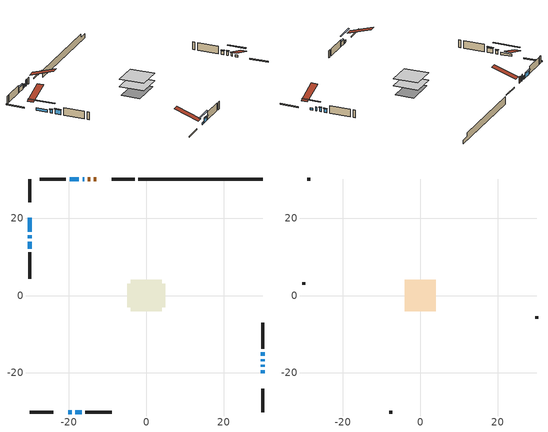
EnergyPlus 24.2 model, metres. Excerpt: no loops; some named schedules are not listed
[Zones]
conditioned space
 floor adiabatic (AdiabaticFloorConstruction): -4.04,-4.04 -4.04,4.04 4.04,4.04 4.04,-4.04 z0.92
 floor foundation (Slab1 construction): -4.93,-3.1 -4.93,3.1 4.93,3.1 4.93,-3.1 z-1.52
 wall outside (RimJoist1 construction): -2.94,30.09 -8.96,30.09 / -30.09,-30.09 -24.07,-30.09 / -30.09,30.09 -30.09,24.07 / 30.09,-30.09 30.09,-24.07 z0.92:1.22
 wall outside (AdiabaticWallConstruction 1): -12.89,30.09 -13.53,30.09 / -14.46,30.09 -15.1,30.09 z0.92:2.95
 wall outside (AdiabaticWallConstruction): -16.03,30.09 -16.45,30.09 / 30.09,-18.35 30.09,-17.93 / 30.09,-17 30.09,-16.49 z0.92:2.14; 30.09,-20.14 30.09,-19.28 / -20.14,-30.09 -19.28,-30.09 z0.92:1.58; -30.09,20.14 -30.09,16.48 z0.92:1.68; 30.09,-15.57 30.09,-14.7 / -30.09,15.56 -30.09,14.84 z0.92:2.04; -17.37,30.09 -19.81,30.09 / -30.09,13.92 -30.09,12.09 z0.92:2.39; -18.35,-30.09 -16.62,-30.09 z0.92:2.34
 wall outside (Wall1 construction): -20.74,30.09 -27.52,30.09 / -15.7,-30.09 -8.92,-30.09 / -30.09,11.16 -30.09,4.38 / 30.09,-13.77 30.09,-6.99 z0.92:3.36
 wall foundation (FoundationWall1 construction): -2.02,30.09,-1.52 -2.02,30.09,0.92 26.88,30.09,0.92 26.88,30.09,-0.3 30.09,30.09,-0.3 30.09,30.09,-1.52
 window (WindowConstruction 6): -16.03,30.09 -16.45,30.09 z0.92:2.14
 window (WindowConstruction 8): 30.09,-20.14 30.09,-19.28 z0.92:1.58
 window (WindowConstruction 9): -20.14,-30.09 -19.28,-30.09 z0.92:1.58
 window (WindowConstruction 10): -30.09,20.14 -30.09,16.48 z0.92:1.68
 window (WindowConstruction 7): 30.09,-18.35 30.09,-17.93 z0.92:2.14
 window (WindowConstruction): 30.09,-17 30.09,-16.49 z0.92:2.14
 window (WindowConstruction 1): 30.09,-15.57 30.09,-14.7 z0.92:2.04
 window (WindowConstruction 2): -17.38,30.09 -19.81,30.09 z0.92:2.39
 window (WindowConstruction 3): -18.35,-30.09 -16.63,-30.09 z0.92:2.34
 window (WindowConstruction 4): -30.09,15.56 -30.09,14.85 z0.92:2.04
 window (WindowConstruction 5): -30.09,13.92 -30.09,12.09 z0.92:2.39
 door (Door): -12.89,30.09 -13.53,30.09 z0.92:2.95
 door (Door 1): -14.46,30.09 -15.1,30.09 z0.92:2.95
 ceiling adiabatic (AdiabaticFloorConstruction): 4.04,-4.04 4.04,4.04 -4.04,4.04 -4.04,-4.04 z0.92
attic - vented
 floor to conditioned space (Floor1 construction Reversed): -4.04,-4.04 -4.04,4.04 4.04,4.04 4.04,-4.04 z3.36
 wall outside (Wall2 construction): -28.45,30.09 -29.16,30.09 / -7.99,-30.09 -7.28,-30.09 / -30.09,3.45 -30.09,2.74 / 30.09,-6.06 30.09,-5.35 z0.92:3.36
 roof outside (Roof1 construction): -11.96,30.09,3.36 -11.96,22.23,5.98 -9.89,22.23,5.98 -9.89,30.09,3.36; -21.07,-30.09,3.36 -21.07,-22.23,5.98 -23.14,-22.23,5.98 -23.14,-30.09,3.36; -30.09,21.07,3.36 -22.23,21.07,5.98 -22.23,23.14,5.98 -30.09,23.14,3.36; 30.09,-21.07,3.36 22.23,-21.07,5.98 22.23,-23.14,5.98 30.09,-23.14,3.36
shading: 30.09,-16.64 30.09,-22.78 30.5,-22.78 30.5,-16.64 z4.22; -16.64,-30.09 -22.78,-30.09 -22.78,-30.5 -16.64,-30.5 z4.22; -30.09,13.85 -30.09,22.78 -30.5,22.78 -30.5,13.85 z4.32; 30.09,-16.29 30.09,-17.2 30.5,-17.2 30.5,-16.29 z2.34; 30.09,-14.5 30.09,-15.77 30.5,-15.77 30.5,-14.5 z2.24; -20.01,30.09 -17.17,30.09 -17.17,30.5 -20.01,30.5 z2.59; -16.42,-30.09 -18.55,-30.09 -18.55,-30.5 -16.42,-30.5 z2.54; -30.09,14.64 -30.09,15.76 -30.5,15.76 -30.5,14.64 z2.24; -30.09,11.89 -30.09,14.12 -30.5,14.12 -30.5,11.89 z2.59
[Building]
Building 1: Terrain=Suburbs
[Site:Location]
Edmonton Intl AP_AB: Latitude {deg}=53.31; Longitude {deg}=-113.58; Time Zone {hr}=-7; Elevation {m}=723; Keep Site Location Information=Yes
[Site:GroundTemperature:Shallow]
-1.56185, -3.61833, -3.78302, -2.80711, 1.11059, 5.01004, 8.39065, 10.5322, 10.7141, 8.97234, 5.67794, 1.89811
[Site:WaterMainsTemperature]
Calculation Method=Schedule; Temperature Schedule=mains temperature schedule
[Material] Roughness=Rough; Thermal Absorptance=0.9
Name | Thickness {m} | Conductivity {W/m-K} | Density {kg/m3} | Specific Heat {J/kg-K} | Solar Absorptance | Visible Absorptance
asphalt or fiberglass shingles | 0.00635 | 0.162714 | 1121.4 | 1465.45 | 0.4 | 0.4
ceiling loosefill ins | 0.169333 | 0.0480833 | 16.02 | 1046.75 | 0.7 | 0.7
ceiling stud and cavity | 0.1397 | 0.562663 | 65.682 | 1177.47 | 0.7 | 0.7
concrete 4.0 in. | 0.1016 | 1.803125 | 2242.8 | 837.4 | 0.7 | 0.7
concrete 8.0 in. | 0.2032 | 1.803125 | 2242.8 | 837.4 | 0.7 | 0.7
door material | 0.04445 | 0.188738 | 512.64 | 1214.23 | 0.7 | 0.7
door material 1 | 0.04445 | 0.053851 | 512.64 | 1214.23 | 0.7 | 0.7
exterior vertical ins | 0.0460229 | 0.029427 | 32.04 | 1214.23 | 0.7 | 0.7
floor covering | 0.0127 | 0.0433444 | 54.468 | 1339.84 | 0.6 | 0.6
floor rigid ins; wall rigid ins | 0.512978 | 0.029427 | 32.04 | 1214.23 | 0.7 | 0.7
floor stud and cavity | 0.1397 | 1.75129 | 37.0049 | 1207.88 | 0.7 | 0.7
furniture material conditioned space 1 | 0.1524 | 0.115458 | 640.8 | 1214.23 | 0.6 | 0.6
gypsum board | 0.0127 | 0.160291 | 801 | 837.4 | 0.6 | 0.6
gypsum board 1 | 0.0127 | 0.160291 | 801 | 837.4 | 0.7 | 0.7
osb sheathing 0.5 in. | 0.0127 | 0.115458 | 512.64 | 1214.23 | 0.7 | 0.7
osb sheathing 0.75 in. | 0.01905 | 0.115458 | 512.64 | 1214.23 | 0.7 | 0.7
osb sheathing 2.0 in. | 0.0508 | 0.115458 | 512.64 | 1214.23 | 0.7 | 0.7
rim joist stud and cavity | 0.0508 | 0.0285197 | 125.044 | 1163.47 | 0.6 | 0.6
wall stud and cavity | 0.1397 | 0.089851 | 139.0536 | 1170.24 | 0.7 | 0.7
wall stud and cavity 1 | 0.0889 | 6.1454 | 50.32683 | 1063.81 | 0.6 | 0.6
wall stud and cavity 2 | 0.0889 | 0.380278 | 52.3479 | 1209.89 | 0.7 | 0.7
wall stud and cavity 3 | 0.0889 | 0.391764 | 83.0341 | 1211.67 | 0.7 | 0.7
wood siding | 0.0254 | 0.102417 | 544.68 | 1172.36 | 0.4 | 0.4
wood siding 1 | 0.00254 | 0.102417 | 544.68 | 1172.36 | 0.4 | 0.4
wood siding 2; wood siding 3; wood siding 4 | 0.0254 | 0.102417 | 544.68 | 1172.36 | 0.7 | 0.7
[WindowMaterial:SimpleGlazingSystem]
Name | U-Factor {W/m2-K} | Solar Heat Gain Coefficient
WindowMaterial | 3.26428 | 0.47
WindowMaterial 1 | 3.28302 | 0.53
WindowMaterial 2 | 3.29721 | 0.7
WindowMaterial 3 | 3.28302 | 0.55
WindowMaterial 4 | 3.30573 | 0.63
WindowMaterial 5 | 3.30232 | 0.66
WindowMaterial 6 | 5.32199 | 0.68
WindowMaterial 7 | 3.30687 | 0.6
WindowMaterial 8 | 3.2711 | 0.47
WindowMaterial 9 | 4.33288 | 0.54
[Construction]
AdiabaticFloorConstruction: floor stud and cavity, floor rigid ins, osb sheathing 0.75 in., floor covering
AdiabaticWallConstruction: wood siding 3, wall rigid ins, wall stud and cavity 2, gypsum board
AdiabaticWallConstruction 1: wood siding 4, wall rigid ins, wall stud and cavity 2, gypsum board
Door: door material
Door 1: door material 1
Floor1 construction Reversed: gypsum board, ceiling stud and cavity, ceiling loosefill ins
FoundationWall1 construction: concrete 8.0 in., gypsum board 1
furniture construction conditioned space 1: furniture material conditioned space 1
PartitionWallConstruction: gypsum board, wall stud and cavity 3, gypsum board
RimJoist1 construction: wood siding 2, osb sheathing 2.0 in., rim joist stud and cavity
Roof1 construction: asphalt or fiberglass shingles
Slab1 construction: concrete 4.0 in.
Wall1 construction: wood siding, osb sheathing 0.5 in., wall stud and cavity, gypsum board
Wall2 construction: wood siding 1, wall stud and cavity 1
WindowConstruction: WindowMaterial
WindowConstruction 1: WindowMaterial 1
WindowConstruction 10: WindowMaterial 9
WindowConstruction 2: WindowMaterial 2
WindowConstruction 3: WindowMaterial 3
WindowConstruction 4: WindowMaterial 4
WindowConstruction 5: WindowMaterial 5
WindowConstruction 6: WindowMaterial 6
WindowConstruction 7: WindowMaterial 7
WindowConstruction 8; WindowConstruction 9: WindowMaterial 8
[Zone] Multiplier=1; Part of Total Floor Area=Yes
Name | Volume {m3}
attic - vented | 27.76
conditioned space | 322
[Space]
Name | Zone | Volume {m3}
attic - vented 1 | attic - vented | 27.76
conditioned space 1 | conditioned space | 322
[ZoneInfiltration:EffectiveLeakageArea]
infil attic - vented 1: Zone or Space=attic - vented 1; Schedule=Always On Discrete; Effective Air Leakage Area {cm2}=2268.52; Stack Coefficient=0.00035189; Wind Coefficient=1.26743e-05
[ZoneMixing]
whole house fan mix: Zone or Space=attic - vented; Schedule=Always On Continuous; Design Flow Rate Calculation Method=Flow/Zone; Design Flow Rate {m3/s}=0; Source Zone or Space=conditioned space
[SurfaceProperty:ExposedFoundationPerimeter]
Slab1: Exposed Perimeter Calculation Method=TotalExposedPerimeter; Total Exposed Perimeter {m}=32.107
[InternalMass] Zone or ZoneList=conditioned space; Space or SpaceList=conditioned space 1
Name | Construction | Surface Area {m2}
furniture mass conditioned space 1 | furniture construction conditioned space 1 | 50.5199
partition wall mass | PartitionWallConstruction | 126.3
[Lights]
interior lighting: Zone or ZoneList or Space or SpaceList=conditioned space 1; Schedule=interior lighting schedule; Design Level Calculation Method=LightingLevel; Lighting Level {W}=343.2; Return Air Fraction=0; Fraction Radiant=0.6; Fraction Visible=0.2; Fraction Replaceable=1
[People]
occupants: Zone or ZoneList or Space or SpaceList=conditioned space 1; Number of People Schedule=occupants schedule; Number of People Calculation Method=People; Number of People=3; Fraction Radiant=0.314171; Sensible Heat Fraction=0.56303; Activity Level Schedule=occupants activity schedule; Carbon Dioxide Generation Rate {m3/s-W}=0; Enable ASHRAE 55 Comfort Warnings=No; Mean Radiant Temperature Calculation Type=EnclosureAveraged
[ElectricEquipment] Zone or ZoneList or Space or SpaceList=conditioned space 1; Design Level Calculation Method=EquipmentLevel
Name | Schedule | Design Level {W} | Fraction Latent | Fraction Radiant | Fraction Lost
clothes dryer | clothes dryer schedule | 140.772 | 0.015 | 0.081 | 0.85
clothes washer | clothes washer schedule | 32.1985 | 0.03 | 0.162 | 0.7
cooking range | cooking range schedule | 215.147 | 0.08 | 0.432 | 0.2
dishwasher | dishwasher schedule | 66.8632 | 0.3 | 0.18 | 0.4
fridge | fridge schedule | 72.9452 | 0 | 0.6 | 0
mech vent bath fan 0 | mech vent bath fan 0 schedule | 50.2 | 0 | 0 | 1
mech vent bath fan 1 | mech vent bath fan 1 schedule | 50.2 | 0 | 0 | 1
mech vent house fan | mech vent house fan schedule | 0 | 0 | 0 | 1
mech vent house fan cfis | mech vent house fan cfis schedule | 0 | 0 | 0 | 0
mech vent range fan 0 | mech vent range fan 0 schedule | 57 | 0 | 0 | 1
misc plug loads | misc plug loads schedule | 494.7 | 0.045 | 0.513 | 0.1
whole house fan | Always On Discrete | 0 | 0 | 0 | 1
[OtherEquipment] Zone or ZoneList or Space or SpaceList=conditioned space 1; Design Level Calculation Method=EquipmentLevel
Name | Fuel Type | Schedule | Design Level {W} | Fraction Latent | Fraction Radiant | Fraction Lost
clothes dryer 1 | Electricity | clothes dryer schedule | 0 | 0.015 | 0.081 | 0.85
cooking range 1 | Electricity | cooking range schedule | 0 | 0.08 | 0.432 | 0.2
general water use latent | None | general water use schedule | 62.594 | 1 | 0 | 0
general water use sensible | None | general water use schedule | -61.6891 | 0 | 0.6 | 0
mech vent house fan latent load | None | Always On Discrete | 0 | 1 | 0 | 0
mech vent house fan sensible load | None | Always On Discrete | 0 | 0 | 0 | 0
water heater energy adjustment1 | NaturalGas | Always On Discrete | 0.01 | 0 | 0 | 1
[ZoneInfiltration:DesignFlowRate] Zone or ZoneList or Space or SpaceList=conditioned space 1; Schedule=Always On Discrete; Design Flow Rate Calculation Method=Flow/Zone; Design Flow Rate {m3/s}=0
infil flow; natural vent flow; whole house fan flow
[AvailabilityManager:Scheduled]
furnace airloop Availability Manager: Schedule=Always On Discrete
[Foundation:Kiva]
Foundation Kiva 1: Initial Indoor Air Temperature {C}=18; Wall Height Above Grade {m}=0.919978; Wall Depth Below Slab {m}=0.2032; Custom Block Material Name 1=exterior vertical ins; Custom Block Depth 1 {m}=2.43998; Custom Block X Position 1 {m}=0.2159; Custom Block Z Position 1 {m}=0
[Foundation:Kiva:Settings]
Soil Conductivity {W/m-K}=0.849921; Soil Density {kg/m3}=1842.3; Soil Specific Heat {J/kg-K}=418.7; Ground Solar Absorptivity=0.9; Ground Thermal Absorptivity=0.9; Ground Surface Roughness {m}=0.03; Far-Field Width {m}=40; Deep-Ground Boundary Condition=ZeroFlux; Deep-Ground Depth {m}=40; Minimum Cell Dimension {m}=0.2; Maximum Cell Growth Coefficient=3; Simulation Timestep=Timestep
[Exterior:Lights]
exterior lighting: Schedule=exterior lighting schedule; Design Level {W}=75.6
[EnergyManagementSystem:GlobalVariable]
furnace_airloop_Fan_RTF
infil_program_Qfan
infil_program_Qinf
natural_vent_program_Qnv
natural_vent_program_Qwhf
[EnergyManagementSystem:Sensor]
Name | Output:Variable or Output:Meter Index Key | Output:Variable or Output:Meter
airflow_gain | infil flow | Infiltration Sensible Heat Gain Energy
airflow_gain_1 | natural vent flow | Infiltration Sensible Heat Gain Energy
airflow_gain_2 | whole house fan flow | Infiltration Sensible Heat Gain Energy
airflow_loss | infil flow | Infiltration Sensible Heat Loss Energy
airflow_loss_1 | natural vent flow | Infiltration Sensible Heat Loss Energy
airflow_loss_2 | whole house fan flow | Infiltration Sensible Heat Loss Energy
clg_load_cond |  | Cooling:EnergyTransfer:Zone:CONDITIONED SPACE
clg_sp_s; clg_sp_s_1 | cooling setpoint | Schedule Value
clothes_dryer_exhaust_0_sch_s | clothes dryer exhaust 0 schedule | Schedule Value
cool_season | cooling season schedule | Schedule Value
htg_load_cond |  | Heating:EnergyTransfer:Zone:CONDITIONED SPACE
htg_sp_s; htg_sp_s_1 | heating setpoint | Schedule Value
ig_ee_conv | clothes dryer | Electric Equipment Convective Heating Energy
ig_ee_conv_2 | cooking range | Electric Equipment Convective Heating Energy
ig_ee_conv_4 | fridge | Electric Equipment Convective Heating Energy
ig_ee_conv_5 | misc plug loads | Electric Equipment Convective Heating Energy
ig_ee_conv_6 | whole house fan | Electric Equipment Convective Heating Energy
ig_ee_rad | clothes dryer | Electric Equipment Radiant Heating Energy
ig_ee_rad_2 | cooking range | Electric Equipment Radiant Heating Energy
ig_ee_rad_4 | fridge | Electric Equipment Radiant Heating Energy
ig_ee_rad_5 | misc plug loads | Electric Equipment Radiant Heating Energy
ig_ee_rad_6 | whole house fan | Electric Equipment Radiant Heating Energy
ig_lgt_conv | interior lighting | Lights Convective Heating Energy
ig_lgt_rad | interior lighting | Lights Radiant Heating Energy
ig_lgt_vis | interior lighting | Lights Visible Radiation Heating Energy
ig_oe_conv | clothes dryer 1 | Other Equipment Convective Heating Energy
ig_oe_conv_1 | cooking range 1 | Other Equipment Convective Heating Energy
ig_oe_conv_2 | general water use latent | Other Equipment Convective Heating Energy
ig_oe_conv_3 | general water use sensible | Other Equipment Convective Heating Energy
ig_oe_conv_4 | water heater energy adjustment1 | Other Equipment Convective Heating Energy
ig_oe_rad | clothes dryer 1 | Other Equipment Radiant Heating Energy
ig_oe_rad_1 | cooking range 1 | Other Equipment Radiant Heating Energy
ig_oe_rad_2 | general water use latent | Other Equipment Radiant Heating Energy
ig_oe_rad_3 | general water use sensible | Other Equipment Radiant Heating Energy
ig_oe_rad_4 | water heater energy adjustment1 | Other Equipment Radiant Heating Energy
ig_ppl_conv | occupants | People Convective Heating Energy
ig_ppl_rad | occupants | People Radiant Heating Energy
im_conv | furniture mass conditioned space 1 | Surface Inside Face Convection Heat Gain Energy
im_conv_1 | partition wall mass | Surface Inside Face Convection Heat Gain Energy
im_ig | furniture mass conditioned space 1 | Surface Inside Face Internal Gains Radiation Heat Gain Energy
im_ig_1 | partition wall mass | Surface Inside Face Internal Gains Radiation Heat Gain Energy
im_lgt | furniture mass conditioned space 1 | Surface Inside Face Lights Radiation Heat Gain Energy
im_lgt_1 | partition wall mass | Surface Inside Face Lights Radiation Heat Gain Energy
im_sol | furniture mass conditioned space 1 | Surface Inside Face Solar Radiation Heat Gain Energy
im_sol_1 | partition wall mass | Surface Inside Face Solar Radiation Heat Gain Energy
im_surf | furniture mass conditioned space 1 | Surface Inside Face Net Surface Thermal Radiation Heat Gain Energy
im_surf_1 | partition wall mass | Surface Inside Face Net Surface Thermal Radiation Heat Gain Energy
mech_vent_bath_fan_0_sch_s | mech vent bath fan 0 schedule | Schedule Value
mech_vent_bath_fan_1_sch_s | mech vent bath fan 1 schedule | Schedule Value
mech_vent_range_fan_0_sch_s | mech vent range fan 0 schedule | Schedule Value
mv_conv | mech vent bath fan 0 | Electric Equipment Convective Heating Energy
mv_conv_1 | mech vent bath fan 1 | Electric Equipment Convective Heating Energy
mv_conv_2 | mech vent house fan | Electric Equipment Convective Heating Energy
mv_conv_3 | mech vent house fan cfis | Electric Equipment Convective Heating Energy
mv_conv_4 | mech vent range fan 0 | Electric Equipment Convective Heating Energy
mv_conv_5 | mech vent house fan latent load | Other Equipment Convective Heating Energy
mv_conv_6 | mech vent house fan sensible load | Other Equipment Convective Heating Energy
mv_rad | mech vent bath fan 0 | Electric Equipment Radiant Heating Energy
mv_rad_1 | mech vent bath fan 1 | Electric Equipment Radiant Heating Energy
mv_rad_2 | mech vent house fan | Electric Equipment Radiant Heating Energy
mv_rad_3 | mech vent house fan cfis | Electric Equipment Radiant Heating Energy
mv_rad_4 | mech vent range fan 0 | Electric Equipment Radiant Heating Energy
mv_rad_5 | mech vent house fan latent load | Other Equipment Radiant Heating Energy
mv_rad_6 | mech vent house fan sensible load | Other Equipment Radiant Heating Energy
natural_vent_s | natural vent schedule | Schedule Value
out_pb_s |  | Site Outdoor Air Barometric Pressure
out_wt_s |  | Site Outdoor Air Humidity Ratio
site_vw_s |  | Site Wind Speed
ss_back_out | Window1 | Surface Window Shortwave from Zone Back Out Window Heat Transfer Rate
ss_back_out_1 | Window11 | Surface Window Shortwave from Zone Back Out Window Heat Transfer Rate
ss_back_out_10 | Window9 | Surface Window Shortwave from Zone Back Out Window Heat Transfer Rate
ss_back_out_2 | Window12 | Surface Window Shortwave from Zone Back Out Window Heat Transfer Rate
ss_back_out_3 | Window13 | Surface Window Shortwave from Zone Back Out Window Heat Transfer Rate
ss_back_out_4 | Window2 | Surface Window Shortwave from Zone Back Out Window Heat Transfer Rate
ss_back_out_5 | Window3 | Surface Window Shortwave from Zone Back Out Window Heat Transfer Rate
ss_back_out_6 | Window4 | Surface Window Shortwave from Zone Back Out Window Heat Transfer Rate
ss_back_out_7 | Window5 | Surface Window Shortwave from Zone Back Out Window Heat Transfer Rate
ss_back_out_8 | Window6 | Surface Window Shortwave from Zone Back Out Window Heat Transfer Rate
ss_back_out_9 | Window8 | Surface Window Shortwave from Zone Back Out Window Heat Transfer Rate
ss_conv | Door1 | Surface Inside Face Convection Heat Gain Energy
ss_conv_1 | Door2 | Surface Inside Face Convection Heat Gain Energy
ss_conv_10 | Window6 | Surface Inside Face Convection Heat Gain Energy
ss_conv_11 | Window8 | Surface Inside Face Convection Heat Gain Energy
ss_conv_12 | Window9 | Surface Inside Face Convection Heat Gain Energy
ss_conv_2 | Window1 | Surface Inside Face Convection Heat Gain Energy
ss_conv_3 | Window11 | Surface Inside Face Convection Heat Gain Energy
ss_conv_4 | Window12 | Surface Inside Face Convection Heat Gain Energy
ss_conv_5 | Window13 | Surface Inside Face Convection Heat Gain Energy
ss_conv_6 | Window2 | Surface Inside Face Convection Heat Gain Energy
ss_conv_7 | Window3 | Surface Inside Face Convection Heat Gain Energy
ss_conv_8 | Window4 | Surface Inside Face Convection Heat Gain Energy
ss_conv_9 | Window5 | Surface Inside Face Convection Heat Gain Energy
ss_ig | Door1 | Surface Inside Face Internal Gains Radiation Heat Gain Energy
ss_ig_1 | Door2 | Surface Inside Face Internal Gains Radiation Heat Gain Energy
ss_ig_10 | Window6 | Surface Inside Face Internal Gains Radiation Heat Gain Energy
ss_ig_11 | Window8 | Surface Inside Face Internal Gains Radiation Heat Gain Energy
ss_ig_12 | Window9 | Surface Inside Face Internal Gains Radiation Heat Gain Energy
ss_ig_2 | Window1 | Surface Inside Face Internal Gains Radiation Heat Gain Energy
ss_ig_3 | Window11 | Surface Inside Face Internal Gains Radiation Heat Gain Energy
ss_ig_4 | Window12 | Surface Inside Face Internal Gains Radiation Heat Gain Energy
ss_ig_5 | Window13 | Surface Inside Face Internal Gains Radiation Heat Gain Energy
ss_ig_6 | Window2 | Surface Inside Face Internal Gains Radiation Heat Gain Energy
ss_ig_7 | Window3 | Surface Inside Face Internal Gains Radiation Heat Gain Energy
ss_ig_8 | Window4 | Surface Inside Face Internal Gains Radiation Heat Gain Energy
ss_ig_9 | Window5 | Surface Inside Face Internal Gains Radiation Heat Gain Energy
ss_lgt | Door1 | Surface Inside Face Lights Radiation Heat Gain Energy
ss_lgt_1 | Door2 | Surface Inside Face Lights Radiation Heat Gain Energy
ss_sol | Door1 | Surface Inside Face Solar Radiation Heat Gain Energy
ss_sol_1 | Door2 | Surface Inside Face Solar Radiation Heat Gain Energy
ss_surf | Door1 | Surface Inside Face Net Surface Thermal Radiation Heat Gain Energy
ss_surf_1 | Door2 | Surface Inside Face Net Surface Thermal Radiation Heat Gain Energy
ss_surf_10 | Window6 | Surface Inside Face Net Surface Thermal Radiation Heat Gain Energy
ss_surf_11 | Window8 | Surface Inside Face Net Surface Thermal Radiation Heat Gain Energy
ss_surf_12 | Window9 | Surface Inside Face Net Surface Thermal Radiation Heat Gain Energy
ss_surf_2 | Window1 | Surface Inside Face Net Surface Thermal Radiation Heat Gain Energy
ss_surf_3 | Window11 | Surface Inside Face Net Surface Thermal Radiation Heat Gain Energy
ss_surf_4 | Window12 | Surface Inside Face Net Surface Thermal Radiation Heat Gain Energy
ss_surf_5 | Window13 | Surface Inside Face Net Surface Thermal Radiation Heat Gain Energy
ss_surf_6 | Window2 | Surface Inside Face Net Surface Thermal Radiation Heat Gain Energy
ss_surf_7 | Window3 | Surface Inside Face Net Surface Thermal Radiation Heat Gain Energy
ss_surf_8 | Window4 | Surface Inside Face Net Surface Thermal Radiation Heat Gain Energy
ss_surf_9 | Window5 | Surface Inside Face Net Surface Thermal Radiation Heat Gain Energy
ss_trans_in | Window1 | Surface Window Transmitted Solar Radiation Rate
ss_trans_in_1 | Window11 | Surface Window Transmitted Solar Radiation Rate
ss_trans_in_10 | Window9 | Surface Window Transmitted Solar Radiation Rate
ss_trans_in_2 | Window12 | Surface Window Transmitted Solar Radiation Rate
ss_trans_in_3 | Window13 | Surface Window Transmitted Solar Radiation Rate
ss_trans_in_4 | Window2 | Surface Window Transmitted Solar Radiation Rate
ss_trans_in_5 | Window3 | Surface Window Transmitted Solar Radiation Rate
ss_trans_in_6 | Window4 | Surface Window Transmitted Solar Radiation Rate
ss_trans_in_7 | Window5 | Surface Window Transmitted Solar Radiation Rate
ss_trans_in_8 | Window6 | Surface Window Transmitted Solar Radiation Rate
ss_trans_in_9 | Window8 | Surface Window Transmitted Solar Radiation Rate
ss_trans_out | Window1 | Surface Inside Face Initial Transmitted Diffuse Transmitted Out Window Solar Radiation Rate
ss_trans_out_1 | Window11 | Surface Inside Face Initial Transmitted Diffuse Transmitted Out Window Solar Radiation Rate
ss_trans_out_10 | Window9 | Surface Inside Face Initial Transmitted Diffuse Transmitted Out Window Solar Radiation Rate
ss_trans_out_2 | Window12 | Surface Inside Face Initial Transmitted Diffuse Transmitted Out Window Solar Radiation Rate
ss_trans_out_3 | Window13 | Surface Inside Face Initial Transmitted Diffuse Transmitted Out Window Solar Radiation Rate
ss_trans_out_4 | Window2 | Surface Inside Face Initial Transmitted Diffuse Transmitted Out Window Solar Radiation Rate
ss_trans_out_5 | Window3 | Surface Inside Face Initial Transmitted Diffuse Transmitted Out Window Solar Radiation Rate
ss_trans_out_6 | Window4 | Surface Inside Face Initial Transmitted Diffuse Transmitted Out Window Solar Radiation Rate
ss_trans_out_7 | Window5 | Surface Inside Face Initial Transmitted Diffuse Transmitted Out Window Solar Radiation Rate
ss_trans_out_8 | Window6 | Surface Inside Face Initial Transmitted Diffuse Transmitted Out Window Solar Radiation Rate
ss_trans_out_9 | Window8 | Surface Inside Face Initial Transmitted Diffuse Transmitted Out Window Solar Radiation Rate
s_conv | Floor1 | Surface Inside Face Convection Heat Gain Energy
s_conv_1 | FoundationWall1 | Surface Inside Face Convection Heat Gain Energy
s_conv_10 | Wall1:180 | Surface Inside Face Convection Heat Gain Energy
s_conv_11 | Wall1:270 | Surface Inside Face Convection Heat Gain Energy
s_conv_12 | Wall1:90 | Surface Inside Face Convection Heat Gain Energy
s_conv_2 | inferred conditioned ceiling | Surface Inside Face Convection Heat Gain Energy
s_conv_3 | inferred conditioned floor | Surface Inside Face Convection Heat Gain Energy
s_conv_4 | RimJoist1:0 | Surface Inside Face Convection Heat Gain Energy
s_conv_5 | RimJoist1:180 | Surface Inside Face Convection Heat Gain Energy
s_conv_6 | RimJoist1:270 | Surface Inside Face Convection Heat Gain Energy
s_conv_7 | RimJoist1:90 | Surface Inside Face Convection Heat Gain Energy
s_conv_8 | Slab1 | Surface Inside Face Convection Heat Gain Energy
s_conv_9 | Wall1:0 | Surface Inside Face Convection Heat Gain Energy
s_ig | Floor1 | Surface Inside Face Internal Gains Radiation Heat Gain Energy
s_ig_1 | FoundationWall1 | Surface Inside Face Internal Gains Radiation Heat Gain Energy
s_ig_10 | Wall1:180 | Surface Inside Face Internal Gains Radiation Heat Gain Energy
s_ig_11 | Wall1:270 | Surface Inside Face Internal Gains Radiation Heat Gain Energy
s_ig_12 | Wall1:90 | Surface Inside Face Internal Gains Radiation Heat Gain Energy
s_ig_2 | inferred conditioned ceiling | Surface Inside Face Internal Gains Radiation Heat Gain Energy
s_ig_3 | inferred conditioned floor | Surface Inside Face Internal Gains Radiation Heat Gain Energy
s_ig_4 | RimJoist1:0 | Surface Inside Face Internal Gains Radiation Heat Gain Energy
